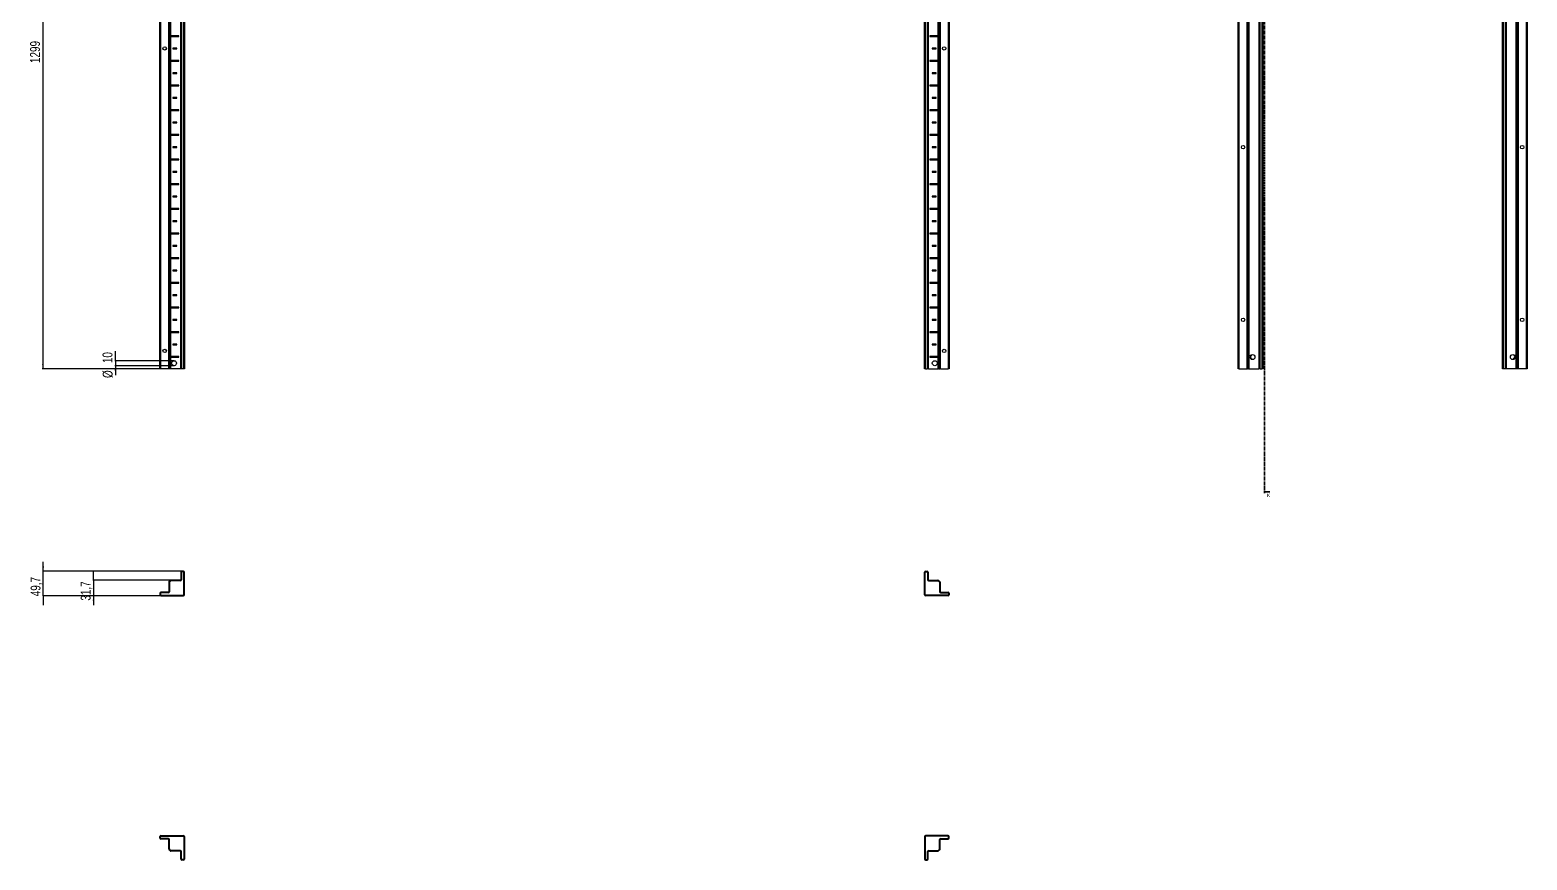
# Model space of a CAD drawing. Header units: millimetres. Extents: x -199 to 5688, y -1847 to 1507.
# Drawn here: x -199 to 2835, y -1847 to -165 of the extents above; entities that cross this region are included whole.
import ezdxf

# ---------------------------------------------------------------- set-up
doc = ezdxf.new("R2010")
doc.units = ezdxf.units.MM
doc.linetypes.add('CENTER', pattern=[10.16, 6.35, -1.27, 1.27, -1.27])
doc.layers.add('FORMAT', color=7, linetype='Continuous')
doc.styles.add('SLDTEXTSTYLE0', font='TXT', dxfattribs={"width": 0.75})
doc.dimstyles.new('SLDDIMSTYLE0', dxfattribs={"dimtxt": 20, "dimasz": 10, "dimexe": 0, "dimexo": 0.0625, "dimgap": 5, "dimtad": 2, "dimdec": 1, "dimrnd": 1e-09, "dimzin": 12, "dimdsep": 46, "dimtxsty": 'SLDTEXTSTYLE0', "dimsah": 1, "dimcen": 0.09, "dimadec": 0, "dimazin": 3, "dimtfac": 1, "dimtofl": 0, "dimtmove": 0, "dimatfit": 3, "dimfxl": 0, "dimfrac": 2, "dimtolj": 1, "dimtzin": 12, "dimarcsym": 0})
doc.dimstyles.new('SLDDIMSTYLE1', dxfattribs={"dimtxt": 20, "dimasz": 10, "dimexe": 0, "dimexo": 0.0625, "dimgap": 5, "dimtad": 2, "dimdec": 1, "dimrnd": 1e-09, "dimzin": 12, "dimdsep": 46, "dimtxsty": 'SLDTEXTSTYLE0', "dimsah": 1, "dimcen": 0.09, "dimadec": 0, "dimazin": 3, "dimtfac": 1, "dimtmove": 0, "dimatfit": 0, "dimfxl": 0, "dimfrac": 2, "dimtolj": 1, "dimtzin": 12, "dimarcsym": 0})

# ---------------------------------------------------------------- blocks, each defined once
blk = doc.blocks.new('_D')
at = {"layer": 'FORMAT'}
for p, q in [((86.4, 447.2), (-174.2, 447.2)), ((-173.2, 447.2), (-173.2, -851.8)), ((86.4, -851.8), (-174.2, -851.8))]:
    blk.add_line(p, q, dxfattribs=at)
for points in [[(-173.2, 447.2), (-174.7, 437.2), (-171.6, 437.2)], [(-173.2, -851.8), (-171.6, -841.8), (-174.7, -841.8)]]:
    blk.add_solid(points, dxfattribs=at)
at = {"layer": 'FORMAT', "insert": (-198.9, -231.8), "char_height": 20, "attachment_point": 1, "rotation": 90, "style": 'SLDTEXTSTYLE0'}
blk.add_mtext('1299', dxfattribs=at)
blk = doc.blocks.new('_D_3')
at = {"layer": 'FORMAT'}
for p, q in [((-26, -835.3), (-26, -816.1)), ((92.8, -835.3), (-27, -835.3)), ((92.8, -845.3), (-27, -845.3)), ((-26, -835.3), (-26, -845.3)), ((-26, -845.3), (-26, -864.5))]:
    blk.add_line(p, q, dxfattribs=at)
for points in [[(-26, -835.3), (-24.5, -825.3), (-27.6, -825.3)], [(-26, -845.3), (-27.6, -855.3), (-24.5, -855.3)]]:
    blk.add_solid(points, dxfattribs=at)
at = {"layer": 'FORMAT', "char_height": 20, "attachment_point": 1, "rotation": 90, "style": 'SLDTEXTSTYLE0'}
for s, insert in [('10', (-52.1, -840)), ('%%c', (-51.8, -870.2))]:
    blk.add_mtext(s, dxfattribs=dict(at, insert=insert))
blk = doc.blocks.new('_D_5')
at = {"layer": 'FORMAT'}
for p, q in [((-172.2, -1261.8), (-172.2, -1242.5)), ((108.5, -1261.8), (-173.2, -1261.8)), ((-172.2, -1311.5), (-172.2, -1261.8)), ((66, -1311.5), (-173.2, -1311.5)), ((-172.2, -1311.5), (-172.2, -1330.7))]:
    blk.add_line(p, q, dxfattribs=at)
for points in [[(-172.2, -1261.8), (-170.6, -1251.8), (-173.7, -1251.8)], [(-172.2, -1311.5), (-173.7, -1321.5), (-170.6, -1321.5)]]:
    blk.add_solid(points, dxfattribs=at)
at = {"layer": 'FORMAT', "insert": (-197.9, -1312.5), "char_height": 20, "attachment_point": 1, "rotation": 90, "style": 'SLDTEXTSTYLE0'}
blk.add_mtext('49,7', dxfattribs=at)
blk = doc.blocks.new('_D_6')
at = {"layer": 'FORMAT'}
for p, q in [((-70.5, -1279.8), (-70.5, -1260.5)), ((86.4, -1279.8), (-71.5, -1279.8)), ((-70.5, -1279.8), (-70.5, -1311.5)), ((66, -1311.5), (-71.5, -1311.5)), ((-70.5, -1311.5), (-70.5, -1330.7))]:
    blk.add_line(p, q, dxfattribs=at)
for points in [[(-70.5, -1279.8), (-69, -1269.8), (-72.1, -1269.8)], [(-70.5, -1311.5), (-72.1, -1321.5), (-69, -1321.5)]]:
    blk.add_solid(points, dxfattribs=at)
at = {"layer": 'FORMAT', "insert": (-96.3, -1321.5), "char_height": 20, "attachment_point": 1, "rotation": 90, "style": 'SLDTEXTSTYLE0'}
blk.add_mtext('31,7', dxfattribs=at)

msp = doc.modelspace()

# ---------------------------------------------------------------- linework, layer by layer
at = {"color": 7, "linetype": 'CENTER', "lineweight": 35}
msp.add_line((2302.83, 1499.09), (2302.83, -1103.67), dxfattribs=at)
at = {"color": 7, "linetype": 'Continuous', "lineweight": 25}
for p, q in [((63.98, -851.79), (63.98, 447.21)), ((81.98, -851.79), (81.98, 447.21)), ((83.77, -851.79), (83.77, 447.21)), ((83.8, -851.79), (83.8, 447.21)), ((106.48, -851.79), (106.48, 447.21)), ((113.68, 447.21), (113.68, -851.79)), ((1613.68, -851.79), (1613.68, 447.21)), ((1620.88, 447.21), (1620.88, -851.79)), ((1643.55, 447.21), (1643.55, -851.79)), ((1643.58, 447.21), (1643.58, -851.79)), ((1645.38, 447.21), (1645.38, -851.79)), ((1663.38, 447.21), (1663.38, -851.79)), ((2249.4, -851.79), (2249.4, 447.21)), ((2269.19, 447.21), (2269.19, -851.79)), ((2269.23, 447.21), (2269.23, -851.79)), ((2291.9, -851.79), (2291.9, 447.21)), ((2299.1, 447.21), (2299.1, -851.79)), ((2785.1, -851.79), (2785.1, 447.21)), ((2792.3, 447.21), (2792.3, -851.79)), ((2814.97, -851.79), (2814.97, 447.21)), ((2815.01, -851.79), (2815.01, 447.21)), ((2834.8, 447.21), (2834.8, -851.79)), ((2267.4, -176.54), (2267.4, -128.04)), ((2816.8, -128.04), (2816.8, -176.54)), ((85.93, -176.65), (85.93, -177.94)), ((86.58, -177.29), (85.93, -176.65)), ((86.58, -177.29), (85.93, -177.94)), ((102.83, -176.54), (86.42, -176.54)), ((86.42, -178.04), (102.83, -178.04)), ((102.08, -177.29), (86.58, -177.29)), ((102.08, -177.29), (102.83, -176.54)), ((102.08, -177.29), (102.83, -178.04)), ((102.83, -178.04), (102.83, -176.54)), ((1640.93, -176.54), (1624.53, -176.54)), ((1624.53, -176.54), (1624.53, -178.04)), ((1625.28, -177.29), (1624.53, -176.54)), ((1625.28, -177.29), (1624.53, -178.04)), ((1624.53, -178.04), (1640.93, -178.04)), ((1625.28, -177.29), (1640.78, -177.29)), ((1640.78, -177.29), (1641.42, -176.65)), ((1640.78, -177.29), (1641.42, -177.94)), ((1641.42, -177.94), (1641.42, -176.65)), ((2267.46, -176.65), (2267.4, -176.54)), ((2267.4, -176.54), (2267.4, -178.04)), ((2267.4, -178.04), (2267.46, -177.94)), ((2267.4, -226.54), (2267.4, -178.04)), ((2267.46, -177.94), (2267.46, -176.65)), ((2816.8, -176.54), (2816.74, -176.65)), ((2816.74, -176.65), (2816.74, -177.94)), ((2816.74, -177.94), (2816.8, -178.04)), ((2816.8, -178.04), (2816.8, -176.54)), ((2816.8, -178.04), (2816.8, -226.54)), ((98.33, -201.54), (90.33, -201.54)), ((90.33, -201.54), (90.33, -203.04)), ((91.08, -202.29), (90.33, -201.54)), ((91.08, -202.29), (90.33, -203.04)), ((90.33, -203.04), (98.33, -203.04)), ((97.58, -202.29), (91.08, -202.29)), ((97.58, -202.29), (98.33, -201.54)), ((97.58, -202.29), (98.33, -203.04)), ((98.33, -203.04), (98.33, -201.54)), ((1637.03, -201.54), (1629.03, -201.54)), ((1629.03, -201.54), (1629.03, -203.04)), ((1629.78, -202.29), (1629.03, -201.54)), ((1629.78, -202.29), (1629.03, -203.04)), ((1629.03, -203.04), (1637.03, -203.04)), ((1629.78, -202.29), (1636.28, -202.29)), ((1636.28, -202.29), (1637.03, -201.54)), ((1636.28, -202.29), (1637.03, -203.04)), ((1637.03, -203.04), (1637.03, -201.54)), ((85.93, -226.65), (85.93, -227.94)), ((86.58, -227.29), (85.93, -226.65)), ((86.58, -227.29), (85.93, -227.94)), ((102.83, -226.54), (86.42, -226.54)), ((86.42, -228.04), (102.83, -228.04)), ((102.08, -227.29), (86.58, -227.29)), ((102.08, -227.29), (102.83, -226.54)), ((102.08, -227.29), (102.83, -228.04)), ((102.83, -228.04), (102.83, -226.54)), ((1640.93, -226.54), (1624.53, -226.54)), ((1624.53, -226.54), (1624.53, -228.04)), ((1625.28, -227.29), (1624.53, -226.54)), ((1625.28, -227.29), (1624.53, -228.04)), ((1624.53, -228.04), (1640.93, -228.04)), ((1625.28, -227.29), (1640.78, -227.29)), ((1640.78, -227.29), (1641.42, -226.65)), ((1640.78, -227.29), (1641.42, -227.94)), ((1641.42, -227.94), (1641.42, -226.65)), ((2267.46, -226.65), (2267.4, -226.54)), ((2267.4, -226.54), (2267.4, -228.04)), ((2267.4, -228.04), (2267.46, -227.94)), ((2267.4, -276.54), (2267.4, -228.04)), ((2267.46, -227.94), (2267.46, -226.65)), ((2816.8, -226.54), (2816.74, -226.65)), ((2816.74, -226.65), (2816.74, -227.94)), ((2816.74, -227.94), (2816.8, -228.04)), ((2816.8, -228.04), (2816.8, -226.54)), ((2816.8, -228.04), (2816.8, -276.54)), ((98.33, -251.54), (90.33, -251.54)), ((90.33, -251.54), (90.33, -253.04)), ((91.08, -252.29), (90.33, -251.54)), ((91.08, -252.29), (90.33, -253.04)), ((90.33, -253.04), (98.33, -253.04)), ((97.58, -252.29), (91.08, -252.29)), ((97.58, -252.29), (98.33, -251.54)), ((97.58, -252.29), (98.33, -253.04)), ((98.33, -253.04), (98.33, -251.54)), ((1637.03, -251.54), (1629.03, -251.54)), ((1629.03, -251.54), (1629.03, -253.04)), ((1629.78, -252.29), (1629.03, -251.54)), ((1629.78, -252.29), (1629.03, -253.04)), ((1629.03, -253.04), (1637.03, -253.04)), ((1629.78, -252.29), (1636.28, -252.29)), ((1636.28, -252.29), (1637.03, -251.54)), ((1636.28, -252.29), (1637.03, -253.04)), ((1637.03, -253.04), (1637.03, -251.54)), ((85.93, -276.65), (85.93, -277.94)), ((86.58, -277.29), (85.93, -276.65)), ((86.58, -277.29), (85.93, -277.94)), ((102.83, -276.54), (86.42, -276.54)), ((86.42, -278.04), (102.83, -278.04)), ((102.08, -277.29), (86.58, -277.29)), ((98.33, -301.54), (90.33, -301.54)), ((90.33, -301.54), (90.33, -303.04)), ((91.08, -302.29), (90.33, -301.54)), ((91.08, -302.29), (90.33, -303.04)), ((90.33, -303.04), (98.33, -303.04)), ((97.58, -302.29), (91.08, -302.29)), ((97.58, -302.29), (98.33, -301.54)), ((97.58, -302.29), (98.33, -303.04)), ((98.33, -303.04), (98.33, -301.54)), ((102.08, -277.29), (102.83, -276.54)), ((102.08, -277.29), (102.83, -278.04)), ((102.83, -278.04), (102.83, -276.54)), ((1640.93, -276.54), (1624.53, -276.54)), ((1624.53, -276.54), (1624.53, -278.04)), ((1625.28, -277.29), (1624.53, -276.54)), ((1625.28, -277.29), (1624.53, -278.04)), ((1624.53, -278.04), (1640.93, -278.04)), ((1625.28, -277.29), (1640.78, -277.29)), ((1637.03, -301.54), (1629.03, -301.54)), ((1629.03, -301.54), (1629.03, -303.04)), ((1629.78, -302.29), (1629.03, -301.54)), ((1629.78, -302.29), (1629.03, -303.04)), ((1629.03, -303.04), (1637.03, -303.04)), ((1629.78, -302.29), (1636.28, -302.29)), ((1636.28, -302.29), (1637.03, -301.54)), ((1636.28, -302.29), (1637.03, -303.04)), ((1637.03, -303.04), (1637.03, -301.54)), ((1640.78, -277.29), (1641.42, -276.65)), ((1640.78, -277.29), (1641.42, -277.94)), ((1641.42, -277.94), (1641.42, -276.65)), ((2267.46, -276.65), (2267.4, -276.54)), ((2267.4, -276.54), (2267.4, -278.04)), ((2267.4, -278.04), (2267.46, -277.94)), ((2267.4, -326.54), (2267.4, -278.04)), ((2267.46, -277.94), (2267.46, -276.65)), ((2816.8, -276.54), (2816.74, -276.65)), ((2816.74, -276.65), (2816.74, -277.94)), ((2816.74, -277.94), (2816.8, -278.04)), ((2816.8, -278.04), (2816.8, -276.54)), ((2816.8, -278.04), (2816.8, -326.54)), ((85.93, -326.65), (85.93, -327.94)), ((86.58, -327.29), (85.93, -326.65)), ((86.58, -327.29), (85.93, -327.94)), ((102.83, -326.54), (86.42, -326.54)), ((86.42, -328.04), (102.83, -328.04)), ((102.08, -327.29), (86.58, -327.29)), ((102.08, -327.29), (102.83, -326.54)), ((102.08, -327.29), (102.83, -328.04)), ((102.83, -328.04), (102.83, -326.54)), ((1640.93, -326.54), (1624.53, -326.54)), ((1624.53, -326.54), (1624.53, -328.04)), ((1625.28, -327.29), (1624.53, -326.54)), ((1625.28, -327.29), (1624.53, -328.04)), ((1624.53, -328.04), (1640.93, -328.04)), ((1625.28, -327.29), (1640.78, -327.29)), ((1640.78, -327.29), (1641.42, -326.65)), ((1640.78, -327.29), (1641.42, -327.94)), ((1641.42, -327.94), (1641.42, -326.65)), ((2267.46, -326.65), (2267.4, -326.54)), ((2267.4, -326.54), (2267.4, -328.04)), ((2267.4, -328.04), (2267.46, -327.94)), ((2267.4, -376.54), (2267.4, -328.04)), ((2267.46, -327.94), (2267.46, -326.65)), ((2816.8, -326.54), (2816.74, -326.65)), ((2816.74, -326.65), (2816.74, -327.94)), ((2816.74, -327.94), (2816.8, -328.04)), ((2816.8, -328.04), (2816.8, -326.54)), ((2816.8, -328.04), (2816.8, -376.54)), ((98.33, -351.54), (90.33, -351.54)), ((90.33, -351.54), (90.33, -353.04)), ((91.08, -352.29), (90.33, -351.54)), ((91.08, -352.29), (90.33, -353.04)), ((90.33, -353.04), (98.33, -353.04)), ((97.58, -352.29), (91.08, -352.29)), ((97.58, -352.29), (98.33, -351.54)), ((97.58, -352.29), (98.33, -353.04)), ((98.33, -353.04), (98.33, -351.54)), ((1637.03, -351.54), (1629.03, -351.54)), ((1629.03, -351.54), (1629.03, -353.04)), ((1629.78, -352.29), (1629.03, -351.54)), ((1629.78, -352.29), (1629.03, -353.04)), ((1629.03, -353.04), (1637.03, -353.04)), ((1629.78, -352.29), (1636.28, -352.29)), ((1636.28, -352.29), (1637.03, -351.54)), ((1636.28, -352.29), (1637.03, -353.04)), ((1637.03, -353.04), (1637.03, -351.54)), ((85.93, -376.65), (85.93, -377.94)), ((86.58, -377.29), (85.93, -376.65)), ((86.58, -377.29), (85.93, -377.94)), ((102.83, -376.54), (86.42, -376.54)), ((86.42, -378.04), (102.83, -378.04)), ((102.08, -377.29), (86.58, -377.29)), ((102.08, -377.29), (102.83, -376.54)), ((102.08, -377.29), (102.83, -378.04)), ((102.83, -378.04), (102.83, -376.54)), ((1640.93, -376.54), (1624.53, -376.54)), ((1624.53, -376.54), (1624.53, -378.04)), ((1625.28, -377.29), (1624.53, -376.54)), ((1625.28, -377.29), (1624.53, -378.04)), ((1624.53, -378.04), (1640.93, -378.04)), ((1625.28, -377.29), (1640.78, -377.29)), ((1640.78, -377.29), (1641.42, -376.65)), ((1640.78, -377.29), (1641.42, -377.94)), ((1641.42, -377.94), (1641.42, -376.65)), ((2267.46, -376.65), (2267.4, -376.54)), ((2267.4, -376.54), (2267.4, -378.04)), ((2267.4, -378.04), (2267.46, -377.94)), ((2267.4, -426.54), (2267.4, -378.04)), ((2267.46, -377.94), (2267.46, -376.65)), ((2816.8, -376.54), (2816.74, -376.65)), ((2816.74, -376.65), (2816.74, -377.94)), ((2816.74, -377.94), (2816.8, -378.04)), ((2816.8, -378.04), (2816.8, -376.54)), ((2816.8, -378.04), (2816.8, -426.54)), ((98.33, -401.54), (90.33, -401.54)), ((90.33, -401.54), (90.33, -403.04)), ((91.08, -402.29), (90.33, -401.54)), ((91.08, -402.29), (90.33, -403.04)), ((90.33, -403.04), (98.33, -403.04)), ((97.58, -402.29), (91.08, -402.29)), ((97.58, -402.29), (98.33, -401.54)), ((97.58, -402.29), (98.33, -403.04)), ((98.33, -403.04), (98.33, -401.54)), ((1637.03, -401.54), (1629.03, -401.54)), ((1629.03, -401.54), (1629.03, -403.04)), ((1629.78, -402.29), (1629.03, -401.54)), ((1629.78, -402.29), (1629.03, -403.04)), ((1629.03, -403.04), (1637.03, -403.04)), ((1629.78, -402.29), (1636.28, -402.29)), ((1636.28, -402.29), (1637.03, -401.54)), ((1636.28, -402.29), (1637.03, -403.04)), ((1637.03, -403.04), (1637.03, -401.54)), ((85.93, -426.65), (85.93, -427.94)), ((86.58, -427.29), (85.93, -426.65)), ((86.58, -427.29), (85.93, -427.94)), ((102.83, -426.54), (86.42, -426.54)), ((86.42, -428.04), (102.83, -428.04)), ((102.08, -427.29), (86.58, -427.29)), ((98.33, -451.54), (90.33, -451.54)), ((90.33, -451.54), (90.33, -453.04)), ((91.08, -452.29), (90.33, -451.54)), ((91.08, -452.29), (90.33, -453.04)), ((90.33, -453.04), (98.33, -453.04)), ((97.58, -452.29), (91.08, -452.29)), ((97.58, -452.29), (98.33, -451.54)), ((97.58, -452.29), (98.33, -453.04)), ((98.33, -453.04), (98.33, -451.54)), ((102.08, -427.29), (102.83, -426.54)), ((102.08, -427.29), (102.83, -428.04)), ((102.83, -428.04), (102.83, -426.54)), ((1640.93, -426.54), (1624.53, -426.54)), ((1624.53, -426.54), (1624.53, -428.04)), ((1625.28, -427.29), (1624.53, -426.54)), ((1625.28, -427.29), (1624.53, -428.04)), ((1624.53, -428.04), (1640.93, -428.04)), ((1625.28, -427.29), (1640.78, -427.29)), ((1637.03, -451.54), (1629.03, -451.54)), ((1629.03, -451.54), (1629.03, -453.04)), ((1629.78, -452.29), (1629.03, -451.54)), ((1629.78, -452.29), (1629.03, -453.04)), ((1629.03, -453.04), (1637.03, -453.04)), ((1629.78, -452.29), (1636.28, -452.29)), ((1636.28, -452.29), (1637.03, -451.54)), ((1636.28, -452.29), (1637.03, -453.04)), ((1637.03, -453.04), (1637.03, -451.54)), ((1640.78, -427.29), (1641.42, -426.65)), ((1640.78, -427.29), (1641.42, -427.94)), ((1641.42, -427.94), (1641.42, -426.65)), ((2267.46, -426.65), (2267.4, -426.54)), ((2267.4, -426.54), (2267.4, -428.04)), ((2267.4, -428.04), (2267.46, -427.94)), ((2267.4, -476.54), (2267.4, -428.04)), ((2267.46, -427.94), (2267.46, -426.65)), ((2816.8, -426.54), (2816.74, -426.65)), ((2816.74, -426.65), (2816.74, -427.94)), ((2816.74, -427.94), (2816.8, -428.04)), ((2816.8, -428.04), (2816.8, -426.54)), ((2816.8, -428.04), (2816.8, -476.54)), ((85.93, -476.65), (85.93, -477.94)), ((86.58, -477.29), (85.93, -476.65)), ((86.58, -477.29), (85.93, -477.94)), ((102.83, -476.54), (86.42, -476.54)), ((86.42, -478.04), (102.83, -478.04)), ((102.08, -477.29), (86.58, -477.29)), ((102.08, -477.29), (102.83, -476.54)), ((102.08, -477.29), (102.83, -478.04)), ((102.83, -478.04), (102.83, -476.54)), ((1640.93, -476.54), (1624.53, -476.54)), ((1624.53, -476.54), (1624.53, -478.04)), ((1625.28, -477.29), (1624.53, -476.54)), ((1625.28, -477.29), (1624.53, -478.04)), ((1624.53, -478.04), (1640.93, -478.04)), ((1625.28, -477.29), (1640.78, -477.29)), ((1640.78, -477.29), (1641.42, -476.65)), ((1640.78, -477.29), (1641.42, -477.94)), ((1641.42, -477.94), (1641.42, -476.65)), ((2267.46, -476.65), (2267.4, -476.54)), ((2267.4, -476.54), (2267.4, -478.04)), ((2267.4, -478.04), (2267.46, -477.94)), ((2267.4, -526.54), (2267.4, -478.04)), ((2267.46, -477.94), (2267.46, -476.65)), ((2816.8, -476.54), (2816.74, -476.65)), ((2816.74, -476.65), (2816.74, -477.94)), ((2816.74, -477.94), (2816.8, -478.04)), ((2816.8, -478.04), (2816.8, -476.54)), ((2816.8, -478.04), (2816.8, -526.54)), ((98.33, -501.54), (90.33, -501.54)), ((90.33, -501.54), (90.33, -503.04)), ((91.08, -502.29), (90.33, -501.54)), ((91.08, -502.29), (90.33, -503.04)), ((90.33, -503.04), (98.33, -503.04)), ((97.58, -502.29), (91.08, -502.29)), ((97.58, -502.29), (98.33, -501.54)), ((97.58, -502.29), (98.33, -503.04)), ((98.33, -503.04), (98.33, -501.54)), ((1637.03, -501.54), (1629.03, -501.54)), ((1629.03, -501.54), (1629.03, -503.04)), ((1629.78, -502.29), (1629.03, -501.54)), ((1629.78, -502.29), (1629.03, -503.04)), ((1629.03, -503.04), (1637.03, -503.04)), ((1629.78, -502.29), (1636.28, -502.29)), ((1636.28, -502.29), (1637.03, -501.54)), ((1636.28, -502.29), (1637.03, -503.04)), ((1637.03, -503.04), (1637.03, -501.54)), ((85.93, -526.65), (85.93, -527.94)), ((86.58, -527.29), (85.93, -526.65)), ((86.58, -527.29), (85.93, -527.94)), ((102.83, -526.54), (86.42, -526.54)), ((86.42, -528.04), (102.83, -528.04)), ((102.08, -527.29), (86.58, -527.29)), ((102.08, -527.29), (102.83, -526.54)), ((102.08, -527.29), (102.83, -528.04)), ((102.83, -528.04), (102.83, -526.54)), ((1640.93, -526.54), (1624.53, -526.54)), ((1624.53, -526.54), (1624.53, -528.04)), ((1625.28, -527.29), (1624.53, -526.54)), ((1625.28, -527.29), (1624.53, -528.04)), ((1624.53, -528.04), (1640.93, -528.04)), ((1625.28, -527.29), (1640.78, -527.29)), ((1640.78, -527.29), (1641.42, -526.65)), ((1640.78, -527.29), (1641.42, -527.94)), ((1641.42, -527.94), (1641.42, -526.65)), ((2267.46, -526.65), (2267.4, -526.54)), ((2267.4, -526.54), (2267.4, -528.04)), ((2267.4, -528.04), (2267.46, -527.94)), ((2267.4, -576.54), (2267.4, -528.04)), ((2267.46, -527.94), (2267.46, -526.65)), ((2816.8, -526.54), (2816.74, -526.65)), ((2816.74, -526.65), (2816.74, -527.94)), ((2816.74, -527.94), (2816.8, -528.04)), ((2816.8, -528.04), (2816.8, -526.54)), ((2816.8, -528.04), (2816.8, -576.54)), ((98.33, -551.54), (90.33, -551.54)), ((90.33, -551.54), (90.33, -553.04)), ((91.08, -552.29), (90.33, -551.54)), ((91.08, -552.29), (90.33, -553.04)), ((90.33, -553.04), (98.33, -553.04)), ((97.58, -552.29), (91.08, -552.29)), ((97.58, -552.29), (98.33, -551.54)), ((97.58, -552.29), (98.33, -553.04)), ((98.33, -553.04), (98.33, -551.54)), ((1637.03, -551.54), (1629.03, -551.54)), ((1629.03, -551.54), (1629.03, -553.04)), ((1629.78, -552.29), (1629.03, -551.54)), ((1629.78, -552.29), (1629.03, -553.04)), ((1629.03, -553.04), (1637.03, -553.04)), ((1629.78, -552.29), (1636.28, -552.29)), ((1636.28, -552.29), (1637.03, -551.54)), ((1636.28, -552.29), (1637.03, -553.04)), ((1637.03, -553.04), (1637.03, -551.54)), ((85.93, -576.65), (85.93, -577.94)), ((86.58, -577.29), (85.93, -576.65)), ((86.58, -577.29), (85.93, -577.94)), ((102.83, -576.54), (86.42, -576.54)), ((86.42, -578.04), (102.83, -578.04)), ((102.08, -577.29), (86.58, -577.29)), ((98.33, -601.54), (90.33, -601.54)), ((90.33, -601.54), (90.33, -603.04)), ((91.08, -602.29), (90.33, -601.54)), ((91.08, -602.29), (90.33, -603.04)), ((90.33, -603.04), (98.33, -603.04)), ((97.58, -602.29), (91.08, -602.29)), ((97.58, -602.29), (98.33, -601.54)), ((97.58, -602.29), (98.33, -603.04)), ((98.33, -603.04), (98.33, -601.54)), ((102.08, -577.29), (102.83, -576.54)), ((102.08, -577.29), (102.83, -578.04)), ((102.83, -578.04), (102.83, -576.54)), ((1640.93, -576.54), (1624.53, -576.54)), ((1624.53, -576.54), (1624.53, -578.04)), ((1625.28, -577.29), (1624.53, -576.54)), ((1625.28, -577.29), (1624.53, -578.04)), ((1624.53, -578.04), (1640.93, -578.04)), ((1625.28, -577.29), (1640.78, -577.29)), ((1637.03, -601.54), (1629.03, -601.54)), ((1629.03, -601.54), (1629.03, -603.04)), ((1629.78, -602.29), (1629.03, -601.54)), ((1629.78, -602.29), (1629.03, -603.04)), ((1629.03, -603.04), (1637.03, -603.04)), ((1629.78, -602.29), (1636.28, -602.29)), ((1636.28, -602.29), (1637.03, -601.54)), ((1636.28, -602.29), (1637.03, -603.04)), ((1637.03, -603.04), (1637.03, -601.54)), ((1640.78, -577.29), (1641.42, -576.65)), ((1640.78, -577.29), (1641.42, -577.94)), ((1641.42, -577.94), (1641.42, -576.65)), ((2267.46, -576.65), (2267.4, -576.54)), ((2267.4, -576.54), (2267.4, -578.04)), ((2267.4, -578.04), (2267.46, -577.94)), ((2267.4, -626.54), (2267.4, -578.04)), ((2267.46, -577.94), (2267.46, -576.65)), ((2816.8, -576.54), (2816.74, -576.65)), ((2816.74, -576.65), (2816.74, -577.94)), ((2816.74, -577.94), (2816.8, -578.04)), ((2816.8, -578.04), (2816.8, -576.54)), ((2816.8, -578.04), (2816.8, -626.54)), ((85.93, -626.65), (85.93, -627.94)), ((86.58, -627.29), (85.93, -626.65)), ((86.58, -627.29), (85.93, -627.94)), ((102.83, -626.54), (86.42, -626.54)), ((86.42, -628.04), (102.83, -628.04)), ((102.08, -627.29), (86.58, -627.29)), ((102.08, -627.29), (102.83, -626.54)), ((102.08, -627.29), (102.83, -628.04)), ((102.83, -628.04), (102.83, -626.54)), ((1640.93, -626.54), (1624.53, -626.54)), ((1624.53, -626.54), (1624.53, -628.04)), ((1625.28, -627.29), (1624.53, -626.54)), ((1625.28, -627.29), (1624.53, -628.04)), ((1624.53, -628.04), (1640.93, -628.04)), ((1625.28, -627.29), (1640.78, -627.29)), ((1640.78, -627.29), (1641.42, -626.65)), ((1640.78, -627.29), (1641.42, -627.94)), ((1641.42, -627.94), (1641.42, -626.65)), ((2267.46, -626.65), (2267.4, -626.54)), ((2267.4, -626.54), (2267.4, -628.04)), ((2267.4, -628.04), (2267.46, -627.94)), ((2267.4, -676.54), (2267.4, -628.04)), ((2267.46, -627.94), (2267.46, -626.65)), ((2816.8, -626.54), (2816.74, -626.65)), ((2816.74, -626.65), (2816.74, -627.94)), ((2816.74, -627.94), (2816.8, -628.04)), ((2816.8, -628.04), (2816.8, -626.54)), ((2816.8, -628.04), (2816.8, -676.54)), ((98.33, -651.54), (90.33, -651.54)), ((90.33, -651.54), (90.33, -653.04)), ((91.08, -652.29), (90.33, -651.54)), ((91.08, -652.29), (90.33, -653.04)), ((90.33, -653.04), (98.33, -653.04)), ((97.58, -652.29), (91.08, -652.29)), ((97.58, -652.29), (98.33, -651.54)), ((97.58, -652.29), (98.33, -653.04)), ((98.33, -653.04), (98.33, -651.54)), ((1637.03, -651.54), (1629.03, -651.54)), ((1629.03, -651.54), (1629.03, -653.04)), ((1629.78, -652.29), (1629.03, -651.54)), ((1629.78, -652.29), (1629.03, -653.04)), ((1629.03, -653.04), (1637.03, -653.04)), ((1629.78, -652.29), (1636.28, -652.29)), ((1636.28, -652.29), (1637.03, -651.54)), ((1636.28, -652.29), (1637.03, -653.04)), ((1637.03, -653.04), (1637.03, -651.54)), ((85.93, -676.65), (85.93, -677.94)), ((86.58, -677.29), (85.93, -676.65)), ((86.58, -677.29), (85.93, -677.94)), ((102.83, -676.54), (86.42, -676.54)), ((86.42, -678.04), (102.83, -678.04)), ((102.08, -677.29), (86.58, -677.29)), ((102.08, -677.29), (102.83, -676.54)), ((102.08, -677.29), (102.83, -678.04)), ((102.83, -678.04), (102.83, -676.54)), ((1640.93, -676.54), (1624.53, -676.54)), ((1624.53, -676.54), (1624.53, -678.04)), ((1625.28, -677.29), (1624.53, -676.54)), ((1625.28, -677.29), (1624.53, -678.04)), ((1624.53, -678.04), (1640.93, -678.04)), ((1625.28, -677.29), (1640.78, -677.29)), ((1640.78, -677.29), (1641.42, -676.65)), ((1640.78, -677.29), (1641.42, -677.94)), ((1641.42, -677.94), (1641.42, -676.65)), ((2267.46, -676.65), (2267.4, -676.54)), ((2267.4, -676.54), (2267.4, -678.04)), ((2267.4, -678.04), (2267.46, -677.94)), ((2267.4, -726.54), (2267.4, -678.04)), ((2267.46, -677.94), (2267.46, -676.65)), ((2816.8, -676.54), (2816.74, -676.65)), ((2816.74, -676.65), (2816.74, -677.94)), ((2816.74, -677.94), (2816.8, -678.04)), ((2816.8, -678.04), (2816.8, -676.54)), ((2816.8, -678.04), (2816.8, -726.54)), ((85.93, -726.65), (85.93, -727.94)), ((86.58, -727.29), (85.93, -726.65)), ((86.58, -727.29), (85.93, -727.94)), ((102.83, -726.54), (86.42, -726.54)), ((86.42, -728.04), (102.83, -728.04)), ((102.08, -727.29), (86.58, -727.29)), ((98.33, -701.54), (90.33, -701.54)), ((90.33, -701.54), (90.33, -703.04)), ((91.08, -702.29), (90.33, -701.54)), ((91.08, -702.29), (90.33, -703.04)), ((90.33, -703.04), (98.33, -703.04)), ((97.58, -702.29), (91.08, -702.29)), ((97.58, -702.29), (98.33, -701.54)), ((97.58, -702.29), (98.33, -703.04)), ((98.33, -703.04), (98.33, -701.54)), ((102.08, -727.29), (102.83, -726.54)), ((102.08, -727.29), (102.83, -728.04)), ((102.83, -728.04), (102.83, -726.54)), ((1640.93, -726.54), (1624.53, -726.54)), ((1624.53, -726.54), (1624.53, -728.04)), ((1625.28, -727.29), (1624.53, -726.54)), ((1625.28, -727.29), (1624.53, -728.04)), ((1624.53, -728.04), (1640.93, -728.04)), ((1625.28, -727.29), (1640.78, -727.29)), ((1637.03, -701.54), (1629.03, -701.54)), ((1629.03, -701.54), (1629.03, -703.04)), ((1629.78, -702.29), (1629.03, -701.54)), ((1629.78, -702.29), (1629.03, -703.04)), ((1629.03, -703.04), (1637.03, -703.04)), ((1629.78, -702.29), (1636.28, -702.29)), ((1636.28, -702.29), (1637.03, -701.54)), ((1636.28, -702.29), (1637.03, -703.04)), ((1637.03, -703.04), (1637.03, -701.54)), ((1640.78, -727.29), (1641.42, -726.65)), ((1640.78, -727.29), (1641.42, -727.94)), ((1641.42, -727.94), (1641.42, -726.65)), ((2267.46, -726.65), (2267.4, -726.54)), ((2267.4, -726.54), (2267.4, -728.04)), ((2267.4, -728.04), (2267.46, -727.94)), ((2267.4, -776.54), (2267.4, -728.04)), ((2267.46, -727.94), (2267.46, -726.65)), ((2816.8, -726.54), (2816.74, -726.65)), ((2816.74, -726.65), (2816.74, -727.94)), ((2816.74, -727.94), (2816.8, -728.04)), ((2816.8, -728.04), (2816.8, -726.54)), ((2816.8, -728.04), (2816.8, -776.54)), ((98.33, -751.54), (90.33, -751.54)), ((90.33, -751.54), (90.33, -753.04)), ((91.08, -752.29), (90.33, -751.54)), ((91.08, -752.29), (90.33, -753.04)), ((90.33, -753.04), (98.33, -753.04)), ((97.58, -752.29), (91.08, -752.29)), ((97.58, -752.29), (98.33, -751.54)), ((97.58, -752.29), (98.33, -753.04)), ((98.33, -753.04), (98.33, -751.54)), ((1629.03, -751.54), (1629.03, -753.04)), ((1637.03, -751.54), (1629.03, -751.54)), ((1629.78, -752.29), (1629.03, -751.54)), ((1629.78, -752.29), (1629.03, -753.04)), ((1629.03, -753.04), (1637.03, -753.04)), ((1629.78, -752.29), (1636.28, -752.29)), ((1636.28, -752.29), (1637.03, -751.54)), ((1636.28, -752.29), (1637.03, -753.04)), ((1637.03, -753.04), (1637.03, -751.54)), ((85.93, -776.65), (85.93, -777.94)), ((86.58, -777.29), (85.93, -776.65)), ((86.58, -777.29), (85.93, -777.94)), ((102.83, -776.54), (86.42, -776.54)), ((86.42, -778.04), (102.83, -778.04)), ((102.08, -777.29), (86.58, -777.29)), ((102.08, -777.29), (102.83, -776.54)), ((102.08, -777.29), (102.83, -778.04)), ((102.83, -778.04), (102.83, -776.54)), ((1640.93, -776.54), (1624.53, -776.54)), ((1624.53, -776.54), (1624.53, -778.04)), ((1625.28, -777.29), (1624.53, -776.54)), ((1625.28, -777.29), (1624.53, -778.04)), ((1624.53, -778.04), (1640.93, -778.04)), ((1625.28, -777.29), (1640.78, -777.29)), ((1640.78, -777.29), (1641.42, -776.65)), ((1640.78, -777.29), (1641.42, -777.94)), ((1641.42, -777.94), (1641.42, -776.65)), ((2267.46, -776.65), (2267.4, -776.54)), ((2267.4, -776.54), (2267.4, -778.04)), ((2267.4, -778.04), (2267.46, -777.94)), ((2267.4, -826.54), (2267.4, -778.04)), ((2267.46, -777.94), (2267.46, -776.65)), ((2816.8, -776.54), (2816.74, -776.65)), ((2816.74, -776.65), (2816.74, -777.94)), ((2816.74, -777.94), (2816.8, -778.04)), ((2816.8, -778.04), (2816.8, -776.54)), ((2816.8, -778.04), (2816.8, -826.54)), ((98.33, -801.54), (90.33, -801.54)), ((90.33, -801.54), (90.33, -803.04)), ((91.08, -802.29), (90.33, -801.54)), ((91.08, -802.29), (90.33, -803.04)), ((90.33, -803.04), (98.33, -803.04)), ((97.58, -802.29), (91.08, -802.29)), ((97.58, -802.29), (98.33, -801.54)), ((97.58, -802.29), (98.33, -803.04)), ((98.33, -803.04), (98.33, -801.54)), ((1629.03, -801.54), (1629.03, -803.04)), ((1637.03, -801.54), (1629.03, -801.54)), ((1629.78, -802.29), (1629.03, -801.54)), ((1629.78, -802.29), (1629.03, -803.04)), ((1629.03, -803.04), (1637.03, -803.04)), ((1629.78, -802.29), (1636.28, -802.29)), ((1636.28, -802.29), (1637.03, -801.54)), ((1636.28, -802.29), (1637.03, -803.04)), ((1637.03, -803.04), (1637.03, -801.54)), ((85.93, -826.65), (85.93, -827.94)), ((86.58, -827.29), (85.93, -826.65)), ((86.58, -827.29), (85.93, -827.94)), ((102.83, -826.54), (86.42, -826.54)), ((86.42, -828.04), (102.83, -828.04)), ((102.08, -827.29), (86.58, -827.29)), ((102.08, -827.29), (102.83, -826.54)), ((102.08, -827.29), (102.83, -828.04)), ((102.83, -828.04), (102.83, -826.54)), ((1640.93, -826.54), (1624.53, -826.54)), ((1624.53, -826.54), (1624.53, -828.04)), ((1625.28, -827.29), (1624.53, -826.54)), ((1625.28, -827.29), (1624.53, -828.04)), ((1624.53, -828.04), (1640.93, -828.04)), ((1625.28, -827.29), (1640.78, -827.29)), ((1640.78, -827.29), (1641.42, -826.65)), ((1640.78, -827.29), (1641.42, -827.94)), ((1641.42, -827.94), (1641.42, -826.65)), ((2267.46, -826.65), (2267.4, -826.54)), ((2267.4, -826.54), (2267.4, -828.04)), ((2267.4, -828.04), (2267.46, -827.94)), ((2267.4, -851.79), (2267.4, -828.04)), ((2267.46, -827.94), (2267.46, -826.65)), ((2277.45, -832.73), (2277.45, -832.32)), ((2806.75, -832.32), (2806.75, -832.73)), ((2816.8, -826.54), (2816.74, -826.65)), ((2816.74, -826.65), (2816.74, -827.94)), ((2816.74, -827.94), (2816.8, -828.04)), ((2816.8, -828.04), (2816.8, -826.54)), ((2816.8, -828.04), (2816.8, -851.79)), ((65.98, -851.79), (63.98, -851.79)), ((81.33, -851.79), (65.98, -851.79)), ((81.98, -851.79), (81.33, -851.79)), ((82.56, -851.79), (81.98, -851.79)), ((83.77, -851.79), (82.56, -851.79)), ((83.8, -851.79), (83.77, -851.79)), ((85.01, -851.79), (83.8, -851.79)), ((86.42, -851.79), (85.01, -851.79)), ((105.83, -851.79), (86.42, -851.79)), ((106.48, -851.79), (105.83, -851.79)), ((108.48, -851.79), (106.48, -851.79)), ((111.68, -851.79), (108.48, -851.79)), ((113.68, -851.79), (111.68, -851.79)), ((1615.68, -851.79), (1613.68, -851.79)), ((1615.68, -851.79), (1618.88, -851.79)), ((1620.88, -851.79), (1618.88, -851.79)), ((1621.53, -851.79), (1620.88, -851.79)), ((1621.53, -851.79), (1640.93, -851.79)), ((1642.34, -851.79), (1640.93, -851.79)), ((1642.34, -851.79), (1643.55, -851.79)), ((1643.55, -851.79), (1643.58, -851.79)), ((1643.58, -851.79), (1644.79, -851.79)), ((1645.38, -851.79), (1644.79, -851.79)), ((1646.03, -851.79), (1645.38, -851.79)), ((1646.03, -851.79), (1661.38, -851.79)), ((1663.38, -851.79), (1661.38, -851.79)), ((2251.4, -851.79), (2249.4, -851.79)), ((2251.4, -851.79), (2266.75, -851.79)), ((2267.4, -851.79), (2266.75, -851.79)), ((2267.99, -851.79), (2267.4, -851.79)), ((2267.99, -851.79), (2269.19, -851.79)), ((2269.19, -851.79), (2269.23, -851.79)), ((2269.23, -851.79), (2270.43, -851.79)), ((2271.85, -851.79), (2270.43, -851.79)), ((2271.85, -851.79), (2291.25, -851.79)), ((2291.9, -851.79), (2291.25, -851.79)), ((2293.9, -851.79), (2291.9, -851.79)), ((2293.9, -851.79), (2297.1, -851.79)), ((2299.1, -851.79), (2297.1, -851.79)), ((2787.1, -851.79), (2785.1, -851.79)), ((2790.3, -851.79), (2787.1, -851.79)), ((2792.3, -851.79), (2790.3, -851.79)), ((2792.95, -851.79), (2792.3, -851.79)), ((2812.35, -851.79), (2792.95, -851.79)), ((2813.77, -851.79), (2812.35, -851.79)), ((2814.97, -851.79), (2813.77, -851.79)), ((2815.01, -851.79), (2814.97, -851.79)), ((2816.22, -851.79), (2815.01, -851.79)), ((2816.8, -851.79), (2816.22, -851.79)), ((2817.45, -851.79), (2816.8, -851.79)), ((2832.8, -851.79), (2817.45, -851.79)), ((2834.8, -851.79), (2832.8, -851.79)), ((106.48, -1263.77), (106.48, -1279.12)), ((107.83, -1263.77), (107.83, -1279.12)), ((111.68, -1261.77), (108.48, -1261.77)), ((111.68, -1263.12), (108.48, -1263.12)), ((112.33, -1309.47), (112.33, -1263.77)), ((113.68, -1309.47), (113.68, -1263.77)), ((1613.68, -1309.47), (1613.68, -1263.77)), ((1615.03, -1309.47), (1615.03, -1263.77)), ((1615.68, -1261.77), (1618.88, -1261.77)), ((1615.68, -1263.12), (1618.88, -1263.12)), ((1619.53, -1263.77), (1619.53, -1279.12)), ((1620.88, -1263.77), (1620.88, -1279.12)), ((81.33, -1304.27), (65.98, -1304.27)), ((81.98, -1284.22), (81.98, -1303.62)), ((83.77, -1281.6), (82.56, -1282.8)), ((83.33, -1284.22), (83.33, -1303.62)), ((84.72, -1282.55), (83.52, -1283.76)), ((84.72, -1282.55), (83.77, -1281.6)), ((85.01, -1280.36), (83.8, -1281.56)), ((83.8, -1281.56), (84.76, -1282.52)), ((85.96, -1281.31), (84.76, -1282.52)), ((105.83, -1279.77), (86.42, -1279.77)), ((105.83, -1281.12), (86.42, -1281.12)), ((1621.53, -1279.77), (1640.93, -1279.77)), ((1621.53, -1281.12), (1640.93, -1281.12)), ((1641.39, -1281.31), (1642.59, -1282.52)), ((1642.34, -1280.36), (1643.55, -1281.56)), ((1643.55, -1281.56), (1642.59, -1282.52)), ((1642.63, -1282.55), (1643.58, -1281.6)), ((1642.63, -1282.55), (1643.84, -1283.76)), ((1643.58, -1281.6), (1644.79, -1282.8)), ((1644.03, -1284.22), (1644.03, -1303.62)), ((1645.38, -1284.22), (1645.38, -1303.62)), ((1646.03, -1304.27), (1661.38, -1304.27)), ((63.98, -1306.27), (63.98, -1309.47)), ((65.33, -1306.27), (65.33, -1309.47)), ((81.33, -1305.62), (65.98, -1305.62)), ((65.98, -1310.12), (111.68, -1310.12)), ((65.98, -1311.47), (111.68, -1311.47)), ((1661.38, -1310.12), (1615.68, -1310.12)), ((1661.38, -1311.47), (1615.68, -1311.47)), ((1646.03, -1305.62), (1661.38, -1305.62)), ((1662.03, -1306.27), (1662.03, -1309.47)), ((1663.38, -1306.27), (1663.38, -1309.47)), ((63.98, -1802.67), (63.98, -1799.47)), ((65.33, -1802.67), (65.33, -1799.47)), ((65.98, -1797.47), (111.68, -1797.47)), ((65.98, -1798.82), (111.68, -1798.82)), ((81.33, -1803.32), (65.98, -1803.32)), ((81.33, -1804.67), (65.98, -1804.67)), ((81.98, -1824.72), (81.98, -1805.32)), ((83.33, -1824.72), (83.33, -1805.32)), ((112.33, -1799.47), (112.33, -1845.17)), ((113.68, -1799.47), (113.68, -1845.17)), ((1613.68, -1799.47), (1613.68, -1845.17)), ((1615.03, -1799.47), (1615.03, -1845.17)), ((1661.38, -1797.47), (1615.68, -1797.47)), ((1661.38, -1798.82), (1615.68, -1798.82)), ((1644.03, -1824.72), (1644.03, -1805.32)), ((1645.38, -1824.72), (1645.38, -1805.32)), ((1646.03, -1803.32), (1661.38, -1803.32)), ((1646.03, -1804.67), (1661.38, -1804.67)), ((1662.03, -1802.67), (1662.03, -1799.47)), ((1663.38, -1802.67), (1663.38, -1799.47)), ((83.77, -1827.34), (82.56, -1826.14)), ((84.72, -1826.39), (83.52, -1825.18)), ((84.72, -1826.39), (83.77, -1827.34)), ((83.8, -1827.38), (84.76, -1826.42)), ((85.01, -1828.58), (83.8, -1827.38)), ((85.96, -1827.63), (84.76, -1826.42)), ((105.83, -1827.82), (86.42, -1827.82)), ((105.83, -1829.17), (86.42, -1829.17)), ((106.48, -1845.17), (106.48, -1829.82)), ((107.83, -1845.17), (107.83, -1829.82)), ((111.68, -1845.82), (108.48, -1845.82)), ((111.68, -1847.17), (108.48, -1847.17)), ((1615.68, -1845.82), (1618.88, -1845.82)), ((1615.68, -1847.17), (1618.88, -1847.17)), ((1619.53, -1845.17), (1619.53, -1829.82)), ((1620.88, -1845.17), (1620.88, -1829.82)), ((1621.53, -1827.82), (1640.93, -1827.82)), ((1621.53, -1829.17), (1640.93, -1829.17)), ((1641.39, -1827.63), (1642.59, -1826.42)), ((1642.34, -1828.58), (1643.55, -1827.38)), ((1643.55, -1827.38), (1642.59, -1826.42)), ((1642.63, -1826.39), (1643.84, -1825.18)), ((1642.63, -1826.39), (1643.58, -1827.34)), ((1643.58, -1827.34), (1644.79, -1826.14))]:
    msp.add_line(p, q, dxfattribs=at)
at = {"color": 8, "linetype": 'Continuous', "lineweight": 18}
for p, q in [((65.98, 447.21), (65.98, -851.79)), ((81.33, -851.79), (81.33, 447.21)), ((82.56, 447.21), (82.56, -851.79)), ((85.01, -851.79), (85.01, 447.21)), ((105.83, -851.79), (105.83, 447.21)), ((108.48, 447.21), (108.48, -851.79)), ((111.68, -851.79), (111.68, 447.21)), ((1615.68, 447.21), (1615.68, -851.79)), ((1618.88, -851.79), (1618.88, 447.21)), ((1621.53, 447.21), (1621.53, -851.79)), ((1642.34, 447.21), (1642.34, -851.79)), ((1644.79, -851.79), (1644.79, 447.21)), ((1646.03, 447.21), (1646.03, -851.79)), ((1661.38, -851.79), (1661.38, 447.21)), ((2251.4, 447.21), (2251.4, -851.79)), ((2266.75, -851.79), (2266.75, 447.21)), ((2267.99, 447.21), (2267.99, -851.79)), ((2270.43, -851.79), (2270.43, 447.21)), ((2271.85, 447.21), (2271.85, -851.79)), ((2291.25, -851.79), (2291.25, 447.21)), ((2293.9, 447.21), (2293.9, -851.79)), ((2297.1, -851.79), (2297.1, 447.21)), ((2787.1, 447.21), (2787.1, -851.79)), ((2790.3, -851.79), (2790.3, 447.21)), ((2792.95, 447.21), (2792.95, -851.79)), ((2812.35, -851.79), (2812.35, 447.21)), ((2813.77, 447.21), (2813.77, -851.79)), ((2816.22, -851.79), (2816.22, 447.21)), ((2817.45, 447.21), (2817.45, -851.79)), ((2832.8, -851.79), (2832.8, 447.21)), ((86.42, -128.04), (86.42, -176.54)), ((1640.93, -176.54), (1640.93, -128.04)), ((86.42, -178.04), (86.42, -226.54)), ((1640.93, -226.54), (1640.93, -178.04)), ((86.42, -228.04), (86.42, -276.54)), ((1640.93, -276.54), (1640.93, -228.04)), ((86.42, -278.04), (86.42, -326.54)), ((1640.93, -326.54), (1640.93, -278.04)), ((86.42, -328.04), (86.42, -376.54)), ((1640.93, -376.54), (1640.93, -328.04)), ((86.42, -378.04), (86.42, -426.54)), ((1640.93, -426.54), (1640.93, -378.04)), ((86.42, -428.04), (86.42, -476.54)), ((1640.93, -476.54), (1640.93, -428.04)), ((86.42, -478.04), (86.42, -526.54)), ((1640.93, -526.54), (1640.93, -478.04)), ((86.42, -528.04), (86.42, -576.54)), ((1640.93, -576.54), (1640.93, -528.04)), ((86.42, -578.04), (86.42, -626.54)), ((1640.93, -626.54), (1640.93, -578.04)), ((86.42, -628.04), (86.42, -676.54)), ((1640.93, -676.54), (1640.93, -628.04)), ((86.42, -678.04), (86.42, -726.54)), ((1640.93, -726.54), (1640.93, -678.04)), ((86.42, -728.04), (86.42, -776.54)), ((1640.93, -776.54), (1640.93, -728.04)), ((86.42, -778.04), (86.42, -826.54)), ((1640.93, -826.54), (1640.93, -778.04)), ((86.42, -828.04), (86.42, -851.79)), ((1640.93, -851.79), (1640.93, -828.04))]:
    msp.add_line(p, q, dxfattribs=at)
at = {"color": 7, "linetype": 'Continuous', "lineweight": 35}
msp.add_line((2313.47, -1100.67), (2302.83, -1100.67), dxfattribs=at)
at = {"color": 7, "linetype": 'Continuous', "lineweight": 25}
for centre, radius in [((73.83, -202.29), 3.5), ((1653.53, -202.29), 3.5), ((2259.3, -402.29), 3.5), ((2824.9, -402.29), 3.5), ((2259.3, -752.29), 3.5), ((2824.9, -752.29), 3.5), ((73.83, -815.29), 3.5), ((1653.53, -815.29), 3.5), ((92.83, -840.29), 5), ((1634.53, -840.29), 5), ((2278.25, -827.79), 5), ((2805.95, -827.79), 5)]:
    msp.add_circle(centre, radius, dxfattribs=at)
for centre, radius, start, end in [((2279.75, -827.29), 5.25, 126.18914, 240.85926), ((2276.95, -832.32), 0.5, 0, 60.85926), ((2807.25, -832.32), 0.5, 119.14074, 180), ((2804.45, -827.29), 5.25, 299.14074, 53.81088), ((108.48, -1263.77), 2, 90, 180), ((108.48, -1263.77), 0.65, 90, 180), ((111.68, -1263.77), 2, 0, 90), ((111.68, -1263.77), 0.65, 0, 90), ((1615.68, -1263.77), 2, 90, 180), ((1615.68, -1263.77), 0.65, 90, 180), ((1618.88, -1263.77), 2, 0, 90), ((1618.88, -1263.77), 0.65, 0, 90), ((65.98, -1306.27), 2, 90, 180), ((81.33, -1303.62), 2, 270, 0), ((81.33, -1303.62), 0.65, 270, 0), ((83.98, -1284.22), 2, 135, 180), ((83.98, -1284.22), 0.65, 135, 180), ((86.42, -1281.77), 2, 90, 135), ((86.42, -1281.77), 0.65, 90, 135), ((105.83, -1279.12), 2, 270, 0), ((105.83, -1279.12), 0.65, 270, 0), ((1621.53, -1279.12), 2, 180, 270), ((1621.53, -1279.12), 0.65, 180, 270), ((1640.93, -1281.77), 2, 45, 90), ((1640.93, -1281.77), 0.65, 45, 90), ((1643.38, -1284.22), 0.65, 0, 45), ((1646.03, -1303.62), 2, 180, 270), ((1643.38, -1284.22), 2, 0, 45), ((1646.03, -1303.62), 0.65, 180, 270), ((1661.38, -1306.27), 2, 0, 90), ((65.98, -1309.47), 2, 180, 270), ((65.98, -1306.27), 0.65, 90, 180), ((65.98, -1309.47), 0.65, 180, 270), ((111.68, -1309.47), 0.65, 270, 0), ((111.68, -1309.47), 2, 270, 0), ((1615.68, -1309.47), 2, 180, 270), ((1615.68, -1309.47), 0.65, 180, 270), ((1661.38, -1306.27), 0.65, 0, 90), ((1661.38, -1309.47), 2, 270, 0), ((1661.38, -1309.47), 0.65, 270, 0), ((65.98, -1799.47), 2, 90, 180), ((65.98, -1802.67), 2, 180, 270), ((65.98, -1799.47), 0.65, 90, 180), ((65.98, -1802.67), 0.65, 180, 270), ((81.33, -1805.32), 2, 0, 90), ((81.33, -1805.32), 0.65, 0, 90), ((111.68, -1799.47), 2, 0, 90), ((111.68, -1799.47), 0.65, 0, 90), ((1615.68, -1799.47), 2, 90, 180), ((1615.68, -1799.47), 0.65, 90, 180), ((1646.03, -1805.32), 2, 90, 180), ((1646.03, -1805.32), 0.65, 90, 180), ((1661.38, -1799.47), 2, 0, 90), ((1661.38, -1799.47), 0.65, 0, 90), ((1661.38, -1802.67), 0.65, 270, 0), ((1661.38, -1802.67), 2, 270, 0), ((83.98, -1824.72), 2, 180, 225), ((83.98, -1824.72), 0.65, 180, 225), ((86.42, -1827.17), 2, 225, 270), ((86.42, -1827.17), 0.65, 225, 270), ((105.83, -1829.82), 2, 360, 90), ((105.83, -1829.82), 0.65, 0, 90), ((108.48, -1845.17), 2, 180, 270), ((108.48, -1845.17), 0.65, 180, 270), ((111.68, -1845.17), 2, 270, 0), ((111.68, -1845.17), 0.65, 270, 0), ((1615.68, -1845.17), 2, 180, 270), ((1615.68, -1845.17), 0.65, 180, 270), ((1618.88, -1845.17), 0.65, 270, 0), ((1618.88, -1845.17), 2, 270, 0), ((1621.53, -1829.82), 2, 90, 180), ((1621.53, -1829.82), 0.65, 90, 180), ((1640.93, -1827.17), 0.65, 270, 315), ((1640.93, -1827.17), 2, 270, 315), ((1643.38, -1824.72), 0.65, 315, 0), ((1643.38, -1824.72), 2, 315, 0)]:
    msp.add_arc(centre, radius, start, end, dxfattribs=at)
for centre, start_param, end_param in [((86.42, -180.01), 0, 0.2482694), ((86.42, -174.58), 2.8933233, 3.1415927), ((1640.93, -180.01), 6.0349159, 6.2831853), ((1640.93, -174.58), 3.1415927, 3.389862), ((86.42, -230.01), 0, 0.2482694), ((86.42, -224.58), 2.8933233, 3.1415927), ((1640.93, -230.01), 6.0349159, 6.2831853), ((1640.93, -224.58), 3.1415927, 3.389862), ((86.42, -280.01), 0, 0.2482694), ((86.42, -274.58), 2.8933233, 3.1415927), ((1640.93, -280.01), 6.0349159, 6.2831853), ((1640.93, -274.58), 3.1415927, 3.389862), ((86.42, -330.01), 0, 0.2482694), ((86.42, -324.58), 2.8933233, 3.1415927), ((1640.93, -330.01), 6.0349159, 6.2831853), ((1640.93, -324.58), 3.1415927, 3.389862), ((86.42, -380.01), 0, 0.2482694), ((86.42, -374.58), 2.8933233, 3.1415927), ((1640.93, -380.01), 6.0349159, 6.2831853), ((1640.93, -374.58), 3.1415927, 3.389862), ((86.42, -430.01), 0, 0.2482694), ((86.42, -424.58), 2.8933233, 3.1415927), ((1640.93, -430.01), 6.0349159, 6.2831853), ((1640.93, -424.58), 3.1415927, 3.389862), ((86.42, -480.01), 0, 0.2482694), ((86.42, -474.58), 2.8933233, 3.1415927), ((1640.93, -480.01), 6.0349159, 6.2831853), ((1640.93, -474.58), 3.1415927, 3.389862), ((86.42, -530.01), 0, 0.2482694), ((86.42, -524.58), 2.8933233, 3.1415927), ((1640.93, -530.01), 6.0349159, 6.2831853), ((1640.93, -524.58), 3.1415927, 3.389862), ((86.42, -580.01), 0, 0.2482694), ((86.42, -574.58), 2.8933233, 3.1415927), ((1640.93, -580.01), 6.0349159, 6.2831853), ((1640.93, -574.58), 3.1415927, 3.389862), ((86.42, -630.01), 0, 0.2482694), ((86.42, -624.58), 2.8933233, 3.1415927), ((1640.93, -630.01), 6.0349159, 6.2831853), ((1640.93, -624.58), 3.1415927, 3.389862), ((86.42, -680.01), 0, 0.2482694), ((86.42, -674.58), 2.8933233, 3.1415927), ((1640.93, -680.01), 6.0349159, 6.2831853), ((1640.93, -674.58), 3.1415927, 3.389862), ((86.42, -730.01), 0, 0.2482694), ((86.42, -724.58), 2.8933233, 3.1415927), ((1640.93, -730.01), 6.0349159, 6.2831853), ((1640.93, -724.58), 3.1415927, 3.389862), ((86.42, -780.01), 0, 0.2482694), ((86.42, -774.58), 2.8933233, 3.1415927), ((1640.93, -780.01), 6.0349159, 6.2831853), ((1640.93, -774.58), 3.1415927, 3.389862), ((86.42, -830.01), 0, 0.2482694), ((86.42, -824.58), 2.8933233, 3.1415927), ((1640.93, -830.01), 6.0349159, 6.2831853), ((1640.93, -824.58), 3.1415927, 3.389862)]:
    msp.add_ellipse(centre, major_axis=(0, 3.46), ratio=0.5773503, start_param=start_param, end_param=end_param, dxfattribs=at)
at = {"color": 7, "linetype": 'Continuous', "lineweight": 35}
msp.add_solid([(2302.83, -1100.67), (2309.83, -1101.79), (2309.83, -1099.55)], dxfattribs=at)

# ---------------------------------------------------------------- texts
at = {"color": 7, "linetype": 'Continuous', "insert": (2308.05, -1104.32), "char_height": 7, "attachment_point": 1, "style": 'SLDTEXTSTYLE0'}
msp.add_mtext('K', dxfattribs=at)

# ---------------------------------------------------------------- dimensions: what is measured, and where the dimension line sits
at = {"layer": 'FORMAT'}
for base, p1, p2, dimstyle, picture, middle in [((-173.15, -851.79), (86.42, 447.21), (86.42, -851.79), 'SLDDIMSTYLE0', '_D', (-173.15, -202.29)), ((-172.17, -1261.77), (65.98, -1311.47), (108.48, -1261.77), 'SLDDIMSTYLE1', '_D_5', (-172.17, -1286.62)), ((-70.54, -1311.47), (86.42, -1279.77), (65.98, -1311.47), 'SLDDIMSTYLE1', '_D_6', (-70.54, -1295.62))]:
    dim = msp.add_linear_dim(base=base, p1=p1, p2=p2, angle=90, dimstyle=dimstyle, dxfattribs=at)
    dim.commit()
    dim.dimension.update_dxf_attribs({"geometry": picture, "text_midpoint": middle, "dimtype": 160})
dim = msp.add_linear_dim(base=(-26.02, -845.29), p1=(92.83, -835.29), p2=(92.83, -845.29), angle=90, text='%%c<>', dimstyle='SLDDIMSTYLE1', dxfattribs=at)
dim.commit()
dim.dimension.update_dxf_attribs({"geometry": '_D_3', "text_midpoint": (-26.02, -840.29), "dimtype": 160})

doc.saveas('drawing.dxf')
